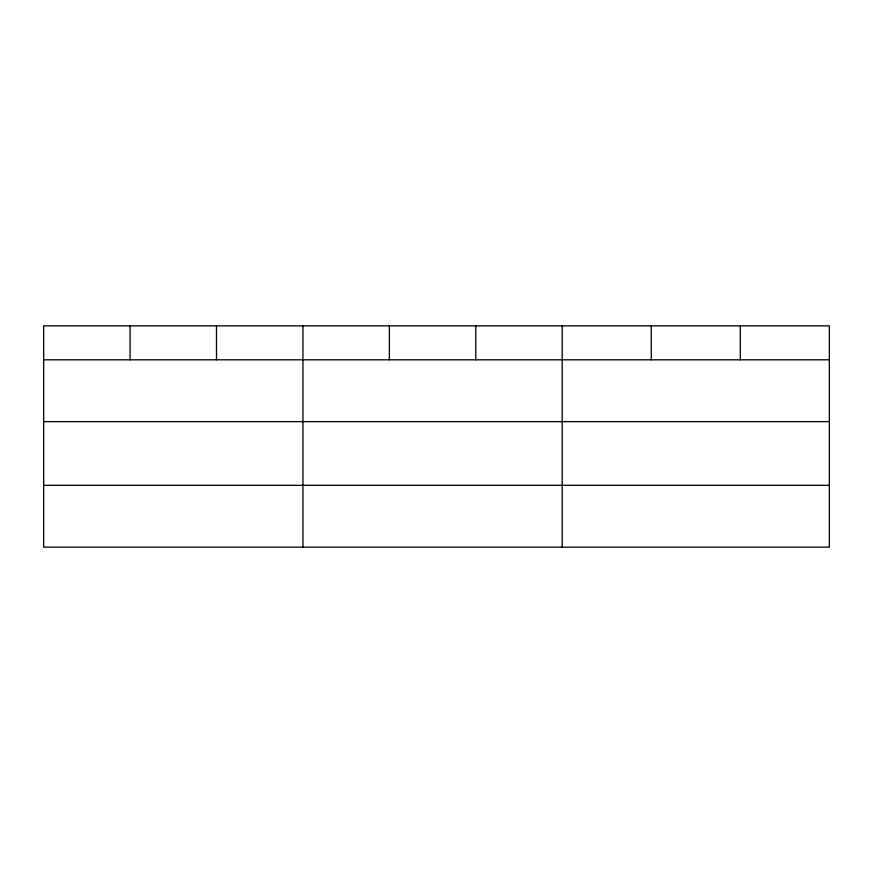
<?xml version="1.0" encoding="UTF-8"?>
<svg xmlns="http://www.w3.org/2000/svg" width="873" height="873" viewBox="0 0 873 873"><rect width="100%" height="100%" fill="white"/><g stroke="black" fill="none" stroke-linecap="round" stroke-linejoin="round"><path stroke-width="1.31" d="M829.35 421.626L829.35 325.869L43.65 325.869L43.65 547.131L829.35 547.131L829.35 421.626L43.65 421.626M43.65 359.807L829.35 359.807M43.65 485.312L829.35 485.312M740.304 325.869L740.304 359.807M651.258 325.869L651.258 359.807M562.212 325.869L562.212 547.131M475.785 325.869L475.785 359.807M389.358 325.869L389.358 359.807M302.931 325.869L302.931 547.131M216.504 325.869L216.504 359.807M130.077 325.869L130.077 359.807"/></g></svg>
